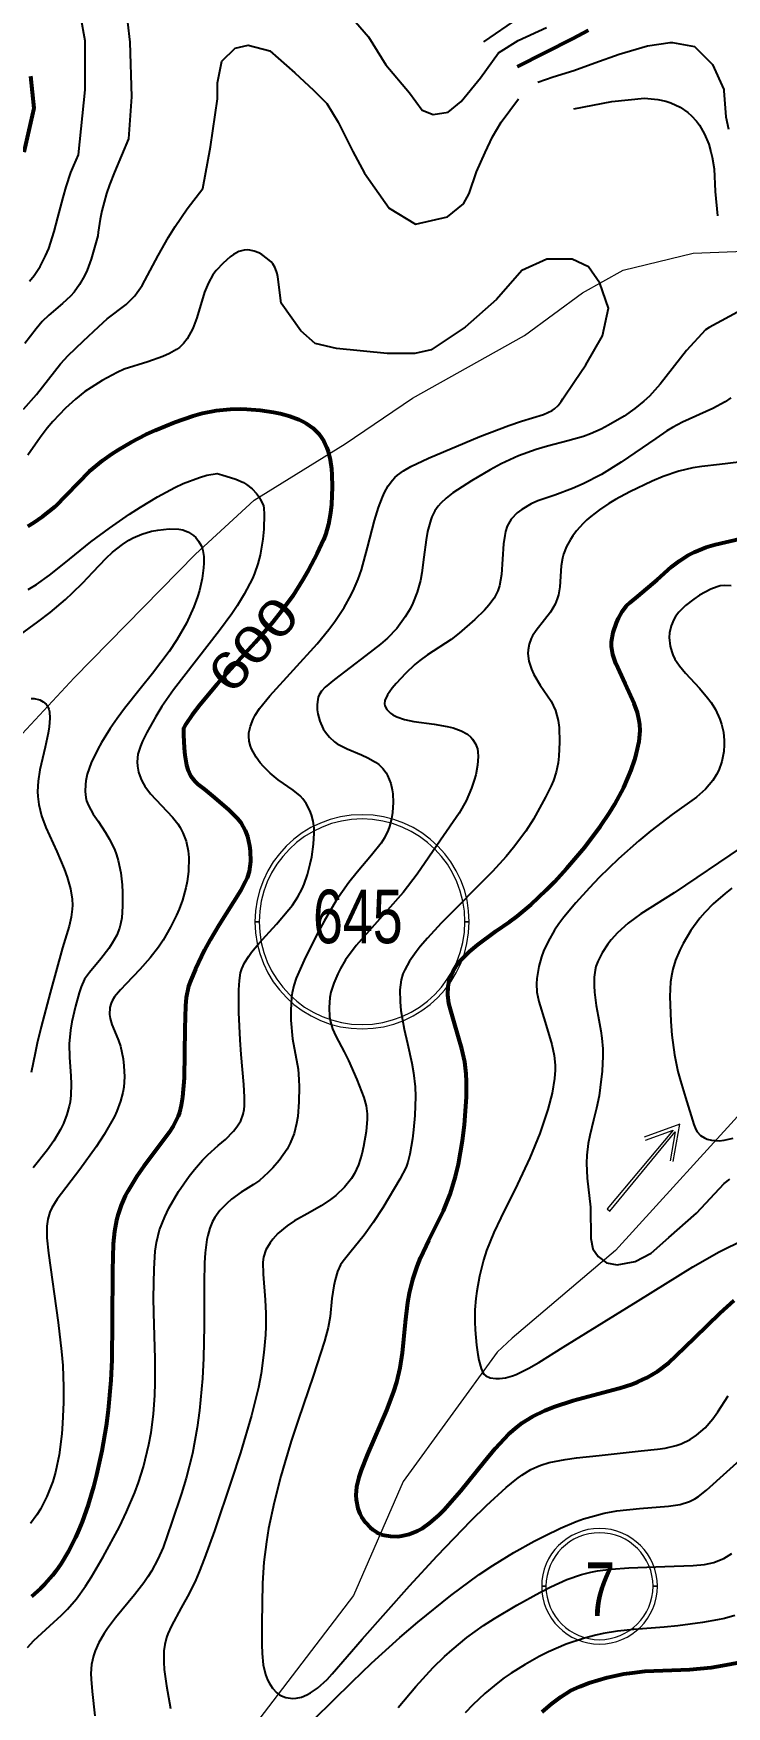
# Model space of a CAD drawing. Header units: metres. Extents: x 545098 to 555652, y 1854398 to 1862642.
# Drawn here: x 549047 to 549370, y 1858705 to 1859486 of the extents above; entities that cross this region are included whole.
import ezdxf
from ezdxf.enums import TextEntityAlignment as Align

# ---------------------------------------------------------------- set-up
doc = ezdxf.new("R2010")
doc.units = ezdxf.units.M
doc.header["$LTSCALE"] = 6.8
for name, color, linetype, lineweight in [('1', 7, 'Continuous', 25), ('2', 7, 'Continuous', 53), ('34', 7, 'Continuous', 13), ('35', 7, 'Continuous', 13), ('52', 7, 'Continuous', 13), ('53', 7, 'Continuous', 13)]:
    doc.layers.add(name, color=color, linetype=linetype, lineweight=lineweight)
doc.layers.add('4', color=7, linetype='Continuous')

msp = doc.modelspace()

# ---------------------------------------------------------------- linework, layer by layer
at = {"layer": '1'}
for points in [[(549070.7, 1859482.21), (549068.74, 1859493.34), (549067.43, 1859505.13), (549060.89, 1859521.5), (549055, 1859537.87), (549051.73, 1859551.62), (549049.77, 1859564.06), (549050.42, 1859577.15), (549050.42, 1859588.28), (549053.04, 1859619.71)], [(549088.37, 1859509.71), (549091.64, 1859481.55), (549092.29, 1859456.02), (549090.99, 1859436.38), (549084.48, 1859420.87), (549082.03, 1859414.98), (549080.64, 1859410.91), (549078.47, 1859402.74), (549077.71, 1859398.85), (549076.8, 1859392.8), (549076.61, 1859391.13), (549073.55, 1859380.25), (549071.68, 1859375.16), (549070.48, 1859372.5), (549068.17, 1859368.39), (549065.62, 1859364.89), (549063.89, 1859362.96), (549060.16, 1859359.54), (549053.8, 1859354.16), (549050.67, 1859351.12), (549047.83, 1859347.78), (549042.58, 1859340.83)], [(549190.92, 1859498.1), (549202.98, 1859484.02), (549211.02, 1859470.94), (549222.08, 1859457.86), (549228.11, 1859449.81), (549233.14, 1859447.8), (549240.18, 1859448.8), (549246.21, 1859453.83), (549255.26, 1859464.9), (549263.66, 1859476.51), (549272.8, 1859482.38), (549286.01, 1859488.43)], [(549278.43, 1859496.62), (549256.7, 1859481.69)], [(549041.99, 1859310.22), (549047.99, 1859317.12), (549059.25, 1859331.45), (549062.77, 1859335.21), (549069.8, 1859341.9), (549077.05, 1859348.88), (549081.05, 1859352.34), (549089.85, 1859359.11), (549092.6, 1859361.69), (549093.88, 1859363.1), (549095.07, 1859364.62), (549097.29, 1859368), (549104.74, 1859381.93), (549109.6, 1859390.49), (549112.7, 1859395.43), (549118.42, 1859403.74), (549125.71, 1859413.24), (549129.17, 1859432.6), (549132.56, 1859455.02), (549132.56, 1859462.49), (549134.6, 1859472.68), (549140.71, 1859478.79), (549146.82, 1859480.15), (549157, 1859477.43), (549168.53, 1859467.24), (549177.36, 1859459.09), (549183.47, 1859452.98), (549188.9, 1859444.15), (549195.68, 1859430.57), (549201.11, 1859420.38), (549212.65, 1859404.07), (549224.87, 1859396.6), (549239.8, 1859400), (549247.26, 1859406.11), (549249.98, 1859410.87), (549253.37, 1859421.06), (549257.37, 1859430.02), (549260.84, 1859437.36), (549264.91, 1859444.15), (549273.05, 1859455.02)], [(549044.83, 1859370.02), (549046.92, 1859372.6), (549049.75, 1859376.89), (549052.23, 1859381.73), (549053.72, 1859385.28), (549056.32, 1859393.12), (549058.03, 1859399.64), (549060.42, 1859409.03), (549061.82, 1859413.94), (549064.08, 1859420.62), (549065.41, 1859423.96), (549067.66, 1859428.91), (549070.7, 1859459.29), (549070.7, 1859469.11), (549070.7, 1859482.21)], [(549282.01, 1859462.86), (549289.14, 1859465.35), (549298.77, 1859468.26), (549308.64, 1859471.84), (549320.03, 1859475.93), (549333.2, 1859479.75), (549343.78, 1859481.35), (549344.86, 1859481.33), (549355.15, 1859479.45), (549363.57, 1859471.03), (549368.79, 1859459.51), (549368.84, 1859458.8), (549369.73, 1859446.63), (549371.01, 1859440.91)], [(549298.82, 1859450.35), (549316.63, 1859453.87), (549331.88, 1859455.37), (549338.02, 1859454.82), (549341.77, 1859453.99), (549344.11, 1859453.24), (549348.41, 1859451.25), (549352.09, 1859448.72), (549353.76, 1859447.22), (549356.04, 1859444.71), (549357.41, 1859442.84), (549359.82, 1859438.65), (549361.76, 1859433.86), (549362.8, 1859430.34), (549363.38, 1859427.84), (549364.26, 1859422.48), (549364.86, 1859411.76), (549365.91, 1859400.42)], [(549158.32, 1859378.01), (549157.55, 1859378.95), (549155.91, 1859380.45), (549153.26, 1859382.36), (549151.85, 1859383.15), (549149.64, 1859384.05), (549147.59, 1859384.48), (549146.53, 1859384.54), (549144.92, 1859384.43), (549142.48, 1859383.76), (549140.03, 1859382.44), (549138.39, 1859381.26), (549135.11, 1859378.38), (549131.87, 1859374.95), (549130.34, 1859372.91), (549128.24, 1859369.27), (549126.46, 1859364.87), (549122.81, 1859352.84), (549120.94, 1859347.95), (549118.35, 1859343.07), (549116.7, 1859340.86), (549114.81, 1859339.04), (549113.39, 1859338), (549110.03, 1859336.15), (549107.01, 1859334.82), (549100.05, 1859332.32), (549089.02, 1859328.83), (549085.61, 1859327.38), (549078.68, 1859323.64), (549073.48, 1859320.38), (549070.66, 1859318.41), (549066.22, 1859314.91), (549061.6, 1859310.7), (549055.67, 1859304.52), (549053.04, 1859301.43), (549049.69, 1859297.02), (549044.05, 1859288.77)], [(549144.5, 1858981.09), (549144.92, 1858983.35), (549145.07, 1858985.05), (549145.09, 1858989.14), (549144.74, 1858995.02), (549143.55, 1859008.97), (549143.03, 1859015.91), (549142.41, 1859028.59), (549142.41, 1859039.15), (549142.72, 1859043.6), (549143.3, 1859047.17), (549143.83, 1859048.94), (549145.09, 1859051.75), (549147.09, 1859054.92), (549148.43, 1859056.71), (549151.83, 1859060.74), (549160.08, 1859069.85), (549165.86, 1859076.63), (549167.44, 1859078.72), (549170.02, 1859082.64), (549171.95, 1859086.27), (549172.96, 1859088.58), (549174.52, 1859093.06), (549175.81, 1859098.02), (549176.46, 1859101.25), (549177.32, 1859107.23), (549177.64, 1859112.35), (549177.58, 1859114.64), (549177.17, 1859117.87), (549176.37, 1859120.92), (549175.65, 1859122.83), (549173.89, 1859126.23), (549172.33, 1859128.37), (549171.11, 1859129.67), (549167.88, 1859132.32), (549160.9, 1859137.21), (549157.09, 1859140.31), (549153.92, 1859143.49), (549152.48, 1859145.18), (549150.56, 1859147.77), (549148.41, 1859151.63), (549147.92, 1859152.87), (549147.29, 1859155.28), (549147.1, 1859157.62), (549147.19, 1859159.17), (549147.85, 1859162.28), (549149.14, 1859165.55), (549150.12, 1859167.37), (549152.18, 1859170.49), (549156.9, 1859176.41), (549178.95, 1859200.68), (549184.5, 1859207.4), (549187.32, 1859211.18), (549191.56, 1859217.71), (549194.86, 1859223.61), (549196.26, 1859226.48), (549198.1, 1859230.8), (549199.69, 1859235.28), (549202.58, 1859245.59), (549205.85, 1859258.18), (549207.7, 1859264.33), (549209.49, 1859269.18), (549210.48, 1859271.38), (549212.16, 1859274.38), (549214.16, 1859277.04), (549215.29, 1859278.26), (549216.54, 1859279.4), (549219.37, 1859281.5), (549222.69, 1859283.45), (549231, 1859287.39), (549254.98, 1859297.39), (549268.52, 1859302.6), (549274.37, 1859304.56), (549284.73, 1859307.77), (549288.71, 1859309.6), (549289.79, 1859310.33), (549291.58, 1859311.94), (549292.93, 1859313.73), (549293.63, 1859314.98), (549299.21, 1859323.21), (549304.5, 1859330.85), (549312.14, 1859344.38), (549315.08, 1859357.32), (549310.96, 1859369.09), (549305.67, 1859376.73), (549298.03, 1859380.26), (549286.28, 1859380.26), (549274.52, 1859374.97), (549262.77, 1859361.44), (549248.07, 1859348.5), (549232.2, 1859337.91), (549224.56, 1859336.15), (549211.63, 1859336.15), (549188.12, 1859338.5), (549178.13, 1859340.85), (549171.45, 1859346.81), (549162.26, 1859359.68), (549160.69, 1859371.97), (549160.29, 1859373.59), (549159.37, 1859376.15), (549158.32, 1859378.01)], [(549380.97, 1859358.57), (549361.96, 1859348.38), (549360.25, 1859347.2), (549351.42, 1859337.56), (549339.1, 1859321.94), (549334.07, 1859316.3), (549331.52, 1859313.9), (549327.26, 1859310.47), (549322.25, 1859307.01), (549315.02, 1859302.7), (549311.51, 1859300.88), (549306.62, 1859298.7), (549303.36, 1859297.52), (549295.95, 1859295.39), (549286.47, 1859292.97), (549281.17, 1859291.44), (549272.96, 1859288.51), (549264.9, 1859284.72), (549259.84, 1859281.95), (549251.1, 1859276.72), (549242.3, 1859271.1), (549239.16, 1859268.68), (549236.68, 1859266.32), (549235.53, 1859264.99), (549233.97, 1859262.72), (549232.61, 1859260.03), (549232.01, 1859258.51), (549230.56, 1859253.19), (549229.84, 1859249.25), (549228.77, 1859241.21), (549227.87, 1859233.79), (549227.23, 1859230.22), (549225.75, 1859224.75), (549223.68, 1859219.63), (549222.39, 1859217.05), (549220.16, 1859213.24), (549216.26, 1859207.91), (549211.81, 1859203.29), (549208.6, 1859200.52), (549201.8, 1859195.27), (549187.13, 1859184.1), (549182.69, 1859180.39), (549181.12, 1859178.66), (549179.98, 1859176.81), (549179.57, 1859175.81), (549179.27, 1859174.73), (549178.98, 1859172.38), (549179.08, 1859169.84), (549179.35, 1859168.09), (549180.33, 1859164.53), (549181.9, 1859161.08), (549182.92, 1859159.43), (549184.78, 1859157.1), (549187.08, 1859155), (549188.4, 1859154.05), (549193, 1859151.6), (549199.66, 1859148.86), (549202.75, 1859147.49), (549206.25, 1859145.49), (549207.74, 1859144.38), (549209.65, 1859142.54), (549211.21, 1859140.45), (549211.87, 1859139.3), (549213.38, 1859135.44), (549214.02, 1859132.59), (549214.3, 1859130.62), (549214.5, 1859126.56), (549214.2, 1859122.01), (549213.71, 1859119.06), (549212.74, 1859115.36), (549212.12, 1859113.64), (549210.38, 1859110.07), (549208.82, 1859107.67), (549204.33, 1859102.01), (549197.71, 1859094.14), (549193.88, 1859089.28), (549187.94, 1859080.83), (549182.24, 1859071.21), (549178.75, 1859064.66), (549172.96, 1859052.97), (549169.22, 1859044.7), (549168.06, 1859041.26), (549167.28, 1859037.78), (549167.02, 1859035.91), (549166.68, 1859029.53), (549166.77, 1859024.96), (549167.52, 1859016.29), (549170.14, 1859002.09), (549170.54, 1858997.26), (549170.62, 1858993.84), (549170.46, 1858986.86), (549169.94, 1858980.05), (549169.45, 1858976.78), (549168.28, 1858972.06), (549166.47, 1858967.62), (549164.95, 1858964.82), (549161.32, 1858959.59), (549158.28, 1858956.02), (549156.18, 1858953.86), (549152.09, 1858950.26)], [(549372.15, 1859315.45), (549369.46, 1859313.64), (549363.72, 1859310.48), (549349.6, 1859304.1), (549344.82, 1859301.64), (549342.24, 1859300.04), (549337.09, 1859296.56), (549320.86, 1859285.44), (549311.69, 1859279.8), (549303.2, 1859275.4), (549298.15, 1859273.17), (549289.88, 1859270.06), (549282.02, 1859267.39), (549278.91, 1859266.05), (549274.49, 1859263.44), (549272.36, 1859261.77), (549269.63, 1859258.88), (549268.91, 1859257.82), (549267.77, 1859255.55), (549266.95, 1859253.07), (549266.55, 1859251.29), (549266.01, 1859247.43), (549265.09, 1859233.04), (549264.18, 1859227.73), (549263.41, 1859225.37), (549261.69, 1859222.01), (549259.2, 1859218.69), (549257.2, 1859216.47), (549252.66, 1859212.05), (549245.32, 1859205.6), (549241.55, 1859202.73), (549230.46, 1859195.5), (549226.96, 1859192.88), (549224.68, 1859190.98), (549220.19, 1859186.8), (549215.86, 1859182.24), (549213.97, 1859179.98), (549211.78, 1859176.84), (549210.65, 1859174.18), (549210.49, 1859172.65), (549210.63, 1859171.71), (549211.53, 1859169.96), (549213.19, 1859168.35), (549214.29, 1859167.6), (549216.25, 1859166.58), (549219.84, 1859165.32), (549224.1, 1859164.43), (549233.59, 1859163.14), (549239.76, 1859162.11), (549242.58, 1859161.43), (549246.28, 1859160.14), (549249.21, 1859158.46), (549250.74, 1859157.14), (549251.59, 1859156.17), (549252.92, 1859154.05), (549253.79, 1859151.67), (549254.05, 1859150.35), (549254.21, 1859148.11), (549253.9, 1859144.03), (549253.03, 1859139.57), (549252.38, 1859137.11), (549251.13, 1859133.26), (549248.58, 1859127.37), (549245.23, 1859121.62), (549236.58, 1859109.1), (549225.75, 1859093.25), (549219.12, 1859084.59), (549197.28, 1859059.9), (549192.31, 1859053.11), (549189.9, 1859049.09), (549188.63, 1859046.64), (549186.75, 1859042.23), (549185.44, 1859038.02), (549184.94, 1859035.54), (549184.59, 1859030.98), (549184.84, 1859026.53), (549185.23, 1859024.3), (549186.19, 1859020.96), (549187.67, 1859017.59), (549191.55, 1859010.28), (549193.6, 1859006.13), (549197.51, 1858997.31), (549200.75, 1858988.87), (549201.82, 1858984.97), (549202.36, 1858981.28), (549202.43, 1858978.78), (549201.95, 1858973.08), (549200.72, 1858966.1), (549199.86, 1858962.48), (549198.3, 1858957.46), (549196.46, 1858953.38), (549195.06, 1858951.09), (549191.77, 1858947.07), (549187.69, 1858943.2), (549185.24, 1858941.27)], [(549375.77, 1859285.48), (549366.78, 1859284.37), (549358.51, 1859283.48), (549354.4, 1859282.83), (549347.85, 1859281.26), (549340.52, 1859278.74), (549335.35, 1859276.61), (549324.93, 1859271.66), (549318.33, 1859268.08), (549315.21, 1859266.21), (549310.8, 1859263.29), (549306.77, 1859260.2), (549304.92, 1859258.58), (549303.18, 1859256.91), (549300.07, 1859253.44), (549298.29, 1859251.05), (549297.24, 1859249.43), (549295.46, 1859246.18), (549294.01, 1859242.51), (549293.52, 1859240.69), (549292.9, 1859237.12), (549292.25, 1859227.29), (549291.62, 1859223.51), (549291.12, 1859221.75), (549290.12, 1859219.21), (549287.99, 1859215.54), (549285.14, 1859211.89), (549281.17, 1859206.96), (549279.54, 1859204.42), (549278.9, 1859203.14), (549277.97, 1859200.52), (549277.49, 1859197.89), (549277.42, 1859196.13), (549277.8, 1859192.66), (549279, 1859188.85), (549280.17, 1859186.37), (549283.17, 1859181.46), (549288.2, 1859173.87), (549290.21, 1859169.64), (549291.46, 1859164.93), (549291.93, 1859161.6), (549292.2, 1859154.8), (549291.89, 1859148.2), (549291.52, 1859145.1), (549290.65, 1859140.79), (549289.37, 1859136.94), (549288.28, 1859134.44), (549285.55, 1859129.05), (549279.99, 1859118.88), (549276.45, 1859113.26), (549270.74, 1859105.56), (549267.23, 1859101.41), (549260.85, 1859094.48), (549236.83, 1859070.26), (549230.48, 1859063.37), (549227.09, 1859059.35), (549225.17, 1859056.91), (549222.07, 1859052.49), (549219.87, 1859048.55), (549219.07, 1859046.66), (549218.21, 1859043.8), (549217.6, 1859039.11), (549217.69, 1859033.61), (549218.09, 1859029.54), (549219.57, 1859020.82), (549221.14, 1859014.06), (549223.24, 1859004.99), (549224.05, 1859000.49), (549224.73, 1858993.83), (549224.86, 1858989.43), (549224.55, 1858980.58), (549223.97, 1858973.91), (549223.47, 1858969.69), (549222.35, 1858962.53), (549221.41, 1858958.67), (549220.55, 1858956.37), (549217.67, 1858950.77), (549209.74, 1858937.5), (549205.19, 1858930.55), (549200.98, 1858924.72), (549194.21, 1858916.4), (549191.13, 1858912.58), (549189.95, 1858910.77), (549188.51, 1858907.71), (549187.37, 1858903.86), (549186.76, 1858900.99), (549185.92, 1858895.13), (549185.09, 1858886.64), (549184.16, 1858881.54), (549182.47, 1858875.2), (549177.11, 1858858.84), (549170.24, 1858838.75), (549166.87, 1858828.44), (549163.87, 1858818.55)], [(549044.14, 1859226.01), (549048.05, 1859228.37), (549054.17, 1859232.68), (549060.98, 1859238.24), (549073.41, 1859248.29), (549082.08, 1859254.71), (549091.47, 1859261.19), (549096.6, 1859264.5), (549104.56, 1859269.3), (549112.59, 1859273.6), (549116.52, 1859275.46), (549124.04, 1859278.4), (549127.54, 1859279.39), (549132.38, 1859280.16), (549134.46, 1859279.65), (549141.08, 1859277.53), (549144.58, 1859275.93), (549146.12, 1859275), (549148.69, 1859273), (549150.65, 1859270.91), (549151.66, 1859269.55), (549153.09, 1859267.14), (549153.93, 1859265.11), (549154.18, 1859263.94), (549154.27, 1859261.2), (549154.08, 1859254.23), (549153.68, 1859249.51), (549152.49, 1859242.13), (549151.39, 1859238), (549149.83, 1859233.56), (549148.85, 1859231.24), (549144.98, 1859223.8), (549141.67, 1859218.47), (549139.17, 1859214.76), (549133.49, 1859206.92), (549112, 1859179.25), (549106.56, 1859171.39), (549103.68, 1859166.81), (549099.47, 1859159.33), (549097.43, 1859155.2), (549096.5, 1859152.98), (549095.39, 1859149.19), (549095.01, 1859145.54), (549095.11, 1859143.66), (549095.69, 1859140.71), (549096.69, 1859137.9)], [(549038.23, 1859203.3), (549048.62, 1859210.88), (549054.37, 1859215.39), (549061.49, 1859221.41), (549064.83, 1859224.45), (549069.65, 1859229.19), (549074.34, 1859234.17), (549080.49, 1859240.63), (549083.53, 1859243.51), (549088.09, 1859247.1), (549091.13, 1859249.04), (549093.16, 1859250.14), (549097.2, 1859251.89), (549101.72, 1859253.24), (549104.64, 1859253.82), (549109.97, 1859254.36), (549114.4, 1859254.21), (549116.34, 1859253.83), (549119.04, 1859252.78), (549121.29, 1859251.28), (549122.32, 1859250.33), (549123.71, 1859248.63), (549124.84, 1859246.6), (549125.28, 1859245.45), (549125.63, 1859244.22), (549126.08, 1859241.49), (549126.17, 1859238.41), (549126.05, 1859236.17), (549125.37, 1859231.21), (549124.1, 1859225.65), (549123.22, 1859222.66)], [(549372.19, 1859227.79), (549369.02, 1859227.95), (549367.07, 1859227.69), (549365.75, 1859227.33), (549362.84, 1859226.18), (549357.54, 1859223.35), (549354.76, 1859221.57), (549350.91, 1859218.62), (549347.87, 1859215.52), (549346.32, 1859213.4), (549345.48, 1859211.97), (549344.25, 1859209.09), (549343.51, 1859205.86), (549343.37, 1859203.72), (549343.77, 1859199.55), (549344.49, 1859196.88), (549345.01, 1859195.55), (549346.01, 1859193.53), (549348.1, 1859190.38), (549350.94, 1859187), (549357.45, 1859179.97), (549361.24, 1859175.44), (549362.85, 1859173.24), (549364.92, 1859169.97), (549367.04, 1859165.56), (549367.81, 1859163.22), (549368.63, 1859159.39), (549368.98, 1859155.59), (549369, 1859153.58), (549368.8, 1859150.49), (549367.91, 1859145.79), (549366.44, 1859141.71), (549365.46, 1859139.73), (549363.67, 1859136.86), (549360.3, 1859132.84), (549356.07, 1859129.13), (549344.74, 1859120.96), (549334.78, 1859113.45), (549329.09, 1859108.78), (549319.7, 1859100.4), (549310.68, 1859091.56), (549306.18, 1859086.87), (549299.8, 1859079.8), (549294.23, 1859073.05), (549291.88, 1859069.92), (549289.87, 1859066.99), (549286.79, 1859061.76), (549284.73, 1859057.27), (549283.78, 1859054.63), (549282.55, 1859050.07), (549281.52, 1859044.49), (549281.36, 1859041.97), (549281.63, 1859038.09), (549282.54, 1859033.78), (549285.52, 1859024.06), (549288.55, 1859013.73), (549289.6, 1859008.6), (549290.08, 1859004.06), (549290.11, 1859001.68), (549289.85, 1858997.81), (549288.66, 1858990.94), (549286.68, 1858983.38), (549285.34, 1858979.11), (549282.9, 1858972.17), (549278.22, 1858960.75), (549272.46, 1858948.53), (549264.68, 1858932.78), (549261.46, 1858925.93), (549258.1, 1858917.56), (549256.65, 1858913.03), (549254.84, 1858905.46), (549253.57, 1858898.58), (549253.09, 1858895.15), (549252.65, 1858889.84), (549252.6, 1858884.22), (549252.76, 1858880.44), (549253.39, 1858873.38), (549254.05, 1858868.91), (549254.55, 1858866.38), (549255.62, 1858862.4), (549256.39, 1858860.53)], [(549123.22, 1859222.66), (549121.53, 1859217.94), (549118.07, 1859210.41), (549113.45, 1859202.49), (549109.88, 1859197.14), (549102.21, 1859186.8), (549096.47, 1859179.65), (549089.14, 1859170.53), (549085.66, 1859165.89), (549082.35, 1859161.09), (549078.35, 1859154.67), (549076.6, 1859151.56), (549073.48, 1859145.12), (549071.64, 1859139.78), (549071.02, 1859136.78), (549070.82, 1859134.98), (549070.77, 1859131.77), (549071.09, 1859128.89), (549071.43, 1859127.46), (549072.28, 1859125.18), (549074.52, 1859121.15), (549076.75, 1859117.84), (549080.24, 1859112.59), (549081.99, 1859109.63), (549084.37, 1859104.78), (549085.37, 1859102.18), (549086.2, 1859099.48), (549087.37, 1859093.87), (549088, 1859088.27), (549088.19, 1859084.69), (549088.18, 1859078.28), (549087.78, 1859072.73), (549087.27, 1859069.79), (549086.79, 1859068.04), (549085.48, 1859064.74), (549083.4, 1859060.95), (549081.73, 1859058.41), (549078.07, 1859053.6), (549072.7, 1859047.35), (549070.5, 1859044.15), (549068.8, 1859040.53), (549067.88, 1859037.83), (549066.22, 1859031.63), (549064.57, 1859024.32), (549063.89, 1859020.32), (549063.32, 1859014.02), (549063.43, 1859007.52), (549064.05, 1858999.09), (549064.24, 1858995.2), (549064.1, 1858989.97), (549063.7, 1858986.81), (549063.31, 1858984.81), (549062.23, 1858980.97), (549060.58, 1858976.79), (549059.25, 1858974.05), (549056.05, 1858968.64), (549053.22, 1858964.57), (549046.53, 1858956.15)], [(549045.47, 1859175.24), (549046.93, 1859175.13), (549049.56, 1859174.49), (549051.19, 1859173.65), (549052.47, 1859172.52), (549052.98, 1859171.84), (549053.75, 1859170.24), (549054.08, 1859169), (549054.32, 1859166.06), (549054, 1859162.02), (549053.5, 1859158.99), (549052.04, 1859152.39), (549049.56, 1859141.88), (549048.76, 1859136.51), (549048.56, 1859131.74), (549048.66, 1859129.35), (549049.09, 1859125.76), (549050.37, 1859120.37), (549052.4, 1859114.97), (549057.59, 1859103.71), (549060.9, 1859095.73), (549062.28, 1859091.81), (549063.83, 1859086.32), (549064.64, 1859081.54), (549064.77, 1859078.64), (549064.71, 1859076.78), (549064.24, 1859073.12), (549063.25, 1859068.84), (549060.24, 1859058.73), (549054.36, 1859037.74), (549050.17, 1859021.91), (549048.36, 1859014.31), (549047.34, 1859009.56), (549045.51, 1859000.61)], [(549096.69, 1859137.9), (549097.37, 1859136.44), (549098.66, 1859134.18), (549101.21, 1859130.67), (549111.45, 1859119.76), (549113.96, 1859116.59), (549115.01, 1859115), (549116.35, 1859112.53), (549117.85, 1859108.53), (549118.76, 1859104.05), (549119.06, 1859100.88), (549118.98, 1859094.45), (549118.38, 1859089.82), (549117.76, 1859086.84), (549116.1, 1859081.08), (549114.55, 1859076.89), (549113.37, 1859074.11), (549110.61, 1859068.4), (549107.14, 1859062.33), (549105, 1859059.12), (549101.08, 1859054.05), (549096.31, 1859048.75), (549089.85, 1859042.06), (549087.19, 1859039.23), (549084.42, 1859035.88), (549083.3, 1859034.1), (549082.8, 1859033.02), (549082.25, 1859030.95), (549082.17, 1859027.6), (549082.44, 1859025.8), (549083.24, 1859022.97), (549084.46, 1859020), (549086.33, 1859015.52), (549087.2, 1859012.95), (549088.47, 1859006.99), (549088.84, 1859003.69), (549089.03, 1858998.53), (549088.75, 1858993.76), (549088.35, 1858991.23), (549087.3, 1858987.15), (549085.55, 1858982.59), (549084.37, 1858980.09), (549079.61, 1858971.73), (549075.83, 1858965.91), (549068.31, 1858955.27), (549057.74, 1858941.43), (549055.19, 1858937.35), (549054.28, 1858935.34), (549053.32, 1858932.14), (549052.87, 1858928.85), (549052.8, 1858926.89), (549052.9, 1858923.35), (549053.57, 1858916.2), (549058.08, 1858883.97), (549059.75, 1858870.37), (549060.3, 1858863.86), (549060.69, 1858853.78), (549060.63, 1858846.57), (549060.17, 1858836.75), (549059.78, 1858831.96), (549058.56, 1858822.09), (549056.91, 1858814.1), (549055.63, 1858809.73), (549052.85, 1858802.63), (549049.91, 1858796.8), (549048.24, 1858794.12), (549045.26, 1858790.14)], [(549376.96, 1859105.57), (549345.64, 1859084.45), (549330.13, 1859074.65), (549324.2, 1859070.37), (549319.17, 1859065.73), (549316.32, 1859062.53), (549314.67, 1859060.43), (549311.98, 1859056.44), (549309.96, 1859052.46), (549309.12, 1859050.01), (549308.75, 1859048.4), (549308.34, 1859045.09), (549308.31, 1859041.03), (549308.5, 1859038.13), (549309.31, 1859031.88), (549310.21, 1859026.89), (549311.45, 1859020.04), (549311.93, 1859016.63), (549312.33, 1859011.59), (549312.38, 1859008.21), (549312.05, 1859001.19), (549311.19, 1858993.62), (549310.58, 1858989.73), (549309.42, 1858983.95), (549308.04, 1858978.39), (549306.25, 1858971.16), (549305.56, 1858967.53), (549304.95, 1858962.01), (549304.8, 1858958.35), (549305.03, 1858951.29), (549306.62, 1858937.67), (549306.74, 1858923.16), (549307.72, 1858918.23), (549310.19, 1858914.77), (549314.13, 1858911.81), (549319.06, 1858910.83), (549327.44, 1858912.31), (549334.84, 1858916.25), (549343.22, 1858923.65), (549356.04, 1858935), (549369.06, 1858948.85), (549371.65, 1858950.8)], [(549372.59, 1859086.58), (549369.5, 1859084.22), (549363.82, 1859079.25), (549360.02, 1859075.34), (549357.69, 1859072.64), (549353.49, 1859066.93), (549349.82, 1859060.81), (549348.25, 1859057.67), (549346.28, 1859052.97), (549344.99, 1859048.79), (549344.5, 1859046.57), (549343.99, 1859042.89), (549343.67, 1859036.13), (549344.07, 1859024.41), (549344.6, 1859018.04), (549345.79, 1859008.9), (549347.38, 1859001.12), (549348.56, 1858996.65), (549350.9, 1858988.97), (549354.79, 1858976.36), (549355.78, 1858974), (549356.43, 1858972.87), (549357.9, 1858971.26), (549359.83, 1858970.03), (549361.02, 1858969.54), (549363.12, 1858968.99), (549366.67, 1858968.76), (549368.93, 1858968.99), (549373.17, 1858969.95)], [(549043.8, 1858732.14), (549046.85, 1858735.47), (549054.29, 1858742.3), (549059.71, 1858747.25), (549062.48, 1858750.05), (549066.67, 1858754.95), (549070.87, 1858760.84), (549073.65, 1858765.2), (549079.1, 1858774.47), (549086.71, 1858788.55), (549090.07, 1858795.47), (549093.95, 1858804.6), (549095.64, 1858809.24), (549097.92, 1858816.5), (549100.48, 1858826.95), (549101.51, 1858832.48), (549102.66, 1858841.08), (549103.3, 1858849.92), (549103.48, 1858855.78), (549103.45, 1858866.95), (549102.75, 1858888.44), (549102.66, 1858895.36), (549102.88, 1858908.88), (549103.45, 1858917.21), (549104.03, 1858921.23), (549105.5, 1858927.23), (549107.85, 1858933.3), (549109.83, 1858937.33), (549114.37, 1858945.11), (549119.24, 1858952.19), (549121.74, 1858955.37), (549125.51, 1858959.65), (549128.02, 1858962.13), (549132.87, 1858966.45), (549136.2, 1858969.38), (549139.99, 1858973.25), (549141.54, 1858975.19), (549143.35, 1858978.1), (549144.5, 1858981.09)], [(549152.09, 1858950.26), (549149.26, 1858948.26), (549145.52, 1858945.96), (549143.51, 1858944.68), (549139.08, 1858941.45), (549136.82, 1858939.5), (549133.66, 1858936.19), (549131.27, 1858932.86), (549130.24, 1858931.02), (549128.94, 1858927.98), (549127.92, 1858924.55), (549127.52, 1858922.67), (549126.75, 1858916.36), (549126.5, 1858911.78), (549126.35, 1858902.44), (549126.23, 1858882.41), (549125.95, 1858867.19), (549125.45, 1858857.8), (549124.09, 1858842.9), (549123.03, 1858834.87), (549120.85, 1858822.78), (549117.93, 1858811.27), (549115.72, 1858804.03), (549111.26, 1858790.71), (549107.08, 1858778.92), (549104.68, 1858773.37), (549101.77, 1858767.88), (549100.05, 1858765.12), (549098.13, 1858762.34), (549093.84, 1858756.76), (549084.93, 1858745.97), (549081.14, 1858741.05), (549079.57, 1858738.75), (549077.12, 1858734.51), (549075.42, 1858730.7), (549074.65, 1858728.38), (549073.73, 1858724.2), (549073.4, 1858720.07), (549073.47, 1858717.43), (549074.07, 1858711.68), (549075.28, 1858700.37)], [(549185.24, 1858941.27), (549180.88, 1858938.38), (549175.69, 1858935.47), (549168.37, 1858931.35), (549164.97, 1858929.09), (549160.65, 1858925.41), (549158.33, 1858922.86), (549157.04, 1858921.16), (549155.1, 1858917.89), (549153.92, 1858914.46), (549153.62, 1858912.1), (549153.78, 1858906.42), (549154.79, 1858894.49), (549155.13, 1858888.06), (549155.1, 1858882.01), (549154.9, 1858878.08), (549154.18, 1858869.91), (549152.88, 1858860.07), (549151.61, 1858853.56), (549148.36, 1858840.53), (549143.17, 1858823.08), (549139.09, 1858810.28), (549131.13, 1858786.61), (549126.5, 1858773.83), (549123.95, 1858767.45), (549122.38, 1858763.84), (549119.27, 1858757.48), (549115.58, 1858750.73), (549111.05, 1858742.34), (549109.35, 1858738.56), (549108.72, 1858736.8), (549107.86, 1858733.54), (549107.44, 1858730.58), (549107.39, 1858725.42), (549107.66, 1858722), (549108.78, 1858714.36), (549110.63, 1858703.68)], [(549256.39, 1858860.53), (549256.87, 1858859.81), (549257.77, 1858858.96), (549259.78, 1858858.11), (549262.44, 1858857.75), (549264.08, 1858857.77), (549266.91, 1858858.14), (549270.15, 1858859), (549271.92, 1858859.66), (549277.86, 1858862.58), (549282.48, 1858865.28), (549293.77, 1858872.31), (549328.86, 1858894.03), (549354.4, 1858909.93), (549366.68, 1858916.94), (549378.31, 1858922.71)], [(549163.87, 1858818.55), (549162.08, 1858812.2), (549158.95, 1858799.86), (549156.37, 1858787.72), (549155.33, 1858781.57), (549154.17, 1858772.06), (549153.52, 1858762.16), (549153.15, 1858743.44), (549153.16, 1858733.57), (549153.31, 1858729.47), (549153.87, 1858724.14), (549154.93, 1858719.67), (549155.88, 1858717.13), (549156.6, 1858715.65), (549158.19, 1858713.15), (549160.13, 1858711.08), (549161.5, 1858710.09), (549162.45, 1858709.58), (549164.44, 1858708.85), (549167.61, 1858708.39), (549169.26, 1858708.47), (549171.77, 1858709), (549174.28, 1858710.05), (549175.93, 1858710.98), (549179.12, 1858713.22), (549183.66, 1858717.3), (549186.07, 1858719.88), (549199.98, 1858736.04), (549222.15, 1858761.05), (549234.97, 1858775.01), (549250.91, 1858791.55), (549258, 1858798.5), (549267.19, 1858806.89), (549272.25, 1858811), (549274.53, 1858812.65), (549278.8, 1858815.27), (549281.57, 1858816.6), (549283.44, 1858817.34), (549287.36, 1858818.54), (549294.79, 1858820.02), (549300.09, 1858820.74), (549310.61, 1858821.85), (549330.3, 1858823.96), (549337.87, 1858824.73), (549341.47, 1858825.26), (549346.64, 1858826.49), (549348.85, 1858827.28), (549353.07, 1858829.32), (549356.04, 1858831.25), (549360.09, 1858834.74), (549363.67, 1858838.93), (549365.96, 1858842.14), (549370.86, 1858849.7)], [(549177.61, 1858698.82), (549195.35, 1858716.18), (549204.34, 1858724.82), (549217.55, 1858736.81), (549225.99, 1858744.04), (549241.44, 1858756.5), (549254.69, 1858766.3), (549260.97, 1858770.53), (549270.76, 1858776.55), (549280.27, 1858781.85), (549285.21, 1858784.39), (549292.65, 1858787.92), (549299.9, 1858790.94), (549303.38, 1858792.2), (549306.72, 1858793.26), (549313.03, 1858794.87), (549318.87, 1858795.93), (549329.47, 1858797.04), (549343.07, 1858798.17), (549348.46, 1858799.01), (549352.77, 1858800.29), (549355.34, 1858801.57), (549357.05, 1858802.67), (549360.8, 1858805.6), (549379.67, 1858822.8)], [(549354.54, 1858770.44), (549359.86, 1858771), (549364.1, 1858771.94), (549366.07, 1858772.58), (549368.84, 1858773.78), (549372.61, 1858776.13)], [(549216.84, 1858704.26), (549225.03, 1858714.06), (549233.15, 1858722.79), (549238.48, 1858727.96), (549241.99, 1858731.13), (549248.94, 1858736.86), (549256.64, 1858742.43), (549261.77, 1858745.76), (549272.18, 1858751.94), (549282.88, 1858757.84), (549288.14, 1858760.52), (549295.61, 1858763.89), (549302.41, 1858766.26), (549306.82, 1858767.36), (549309.83, 1858767.93), (549316.28, 1858768.77), (549324.48, 1858769.42), (549341.3, 1858770.07), (549354.54, 1858770.44)], [(549373.94, 1858747.17), (549369.2, 1858745.77), (549365.89, 1858745.06), (549358.91, 1858743.92), (549347.38, 1858742.38), (549340.97, 1858741.74), (549326.75, 1858740.61), (549319.27, 1858739.79), (549312.55, 1858738.71), (549309.12, 1858737.98), (549303.8, 1858736.6), (549295.25, 1858733.68), (549286.94, 1858730.1), (549282.62, 1858727.96), (549276.06, 1858724.33), (549269.56, 1858720.23)], [(549269.56, 1858720.23), (549266.38, 1858718.01), (549263.28, 1858715.68), (549257.31, 1858710.73), (549251.67, 1858705.42), (549248.09, 1858701.71)]]:
    msp.add_lwpolyline(points, dxfattribs=at)
at = {"layer": '2'}
for points in [[(549305.55, 1859486.95), (549298.18, 1859483.01), (549272.41, 1859470)], [(549045.19, 1859465.7), (549046.77, 1859450.71), (549042.12, 1859430.14)], [(549044.01, 1859255.65), (549046.81, 1859257.33), (549050.9, 1859260.09), (549056.68, 1859264.8), (549072.78, 1859281.24), (549078.89, 1859286.29), (549083.23, 1859289.37), (549086.21, 1859291.3), (549092.27, 1859294.86), (549099.1, 1859298.39), (549103.62, 1859300.48), (549112.52, 1859304.14), (549121.17, 1859307.14), (549125.46, 1859308.32), (549131.96, 1859309.62), (549138.61, 1859310.27), (549143.13, 1859310.35), (549146.19, 1859310.26), (549152.42, 1859309.75), (549158.72, 1859308.81), (549161.82, 1859308.17), (549166.29, 1859306.96), (549170.42, 1859305.43), (549172.32, 1859304.53), (549174.08, 1859303.54), (549177.2, 1859301.28), (549179.8, 1859298.64), (549181.25, 1859296.68), (549182.1, 1859295.27), (549183.51, 1859292.25), (549184.14, 1859290.42), (549185.09, 1859286.53), (549185.67, 1859282.41), (549185.89, 1859279.59), (549186.02, 1859273.91), (549185.65, 1859265.67), (549185.24, 1859261.83), (549184.33, 1859256.62), (549183.06, 1859252.1), (549181.96, 1859249.23), (549179, 1859242.91), (549174.81, 1859234.89), (549172.2, 1859230.34), (549167.61, 1859223.14), (549162.2, 1859215.74), (549158.28, 1859210.83), (549150.16, 1859201.36), (549132.2, 1859181.63), (549124.25, 1859172.27), (549120.71, 1859167.62), (549117.78, 1859163.2), (549116.6, 1859161.12), (549116.64, 1859158.11), (549116.93, 1859152.15), (549117.26, 1859148.78), (549118.06, 1859144.06), (549118.63, 1859142.09), (549120.09, 1859138.94), (549121.92, 1859136.57), (549123.3, 1859135.25), (549126.39, 1859132.81), (549130.17, 1859129.78), (549137.6, 1859123.33), (549141.66, 1859119.35), (549143.33, 1859117.26), (549145.41, 1859113.61), (549146.49, 1859110.69), (549147.51, 1859106.35), (549147.82, 1859104.1), (549147.94, 1859099.09), (549147.22, 1859094.47), (549146.29, 1859091.53), (549145.47, 1859089.59), (549143.4, 1859085.63), (549133.07, 1859069.41), (549129.07, 1859062.46), (549126.51, 1859057.67), (549122.19, 1859048.87), (549120.02, 1859043.7), (549119.04, 1859040.82), (549117.9, 1859035.66), (549117.51, 1859031.68), (549117.29, 1859021.17), (549116.88, 1858998.01), (549116.23, 1858989.15), (549115.61, 1858985.34), (549114.72, 1858981.86), (549114.15, 1858980.22), (549111.84, 1858975.56), (549109.82, 1858972.46), (549104.61, 1858965.52), (549098.14, 1858956.92), (549094.87, 1858952.25), (549090.59, 1858945.25), (549089.42, 1858942.99), (549087.52, 1858938.63), (549086.12, 1858934.45), (549085.41, 1858931.74), (549084.44, 1858926.46)], [(549208.85, 1858784.98), (549206.87, 1858785.84), (549205.03, 1858787.08), (549203.88, 1858788.09), (549201.77, 1858790.43), (549199.95, 1858793.08), (549199.16, 1858794.56), (549198.19, 1858797.07), (549197.39, 1858801.05), (549197.28, 1858803.34), (549197.61, 1858807.21), (549198.63, 1858811.64), (549199.68, 1858814.94), (549202.62, 1858822.5), (549211.49, 1858842.93), (549214.84, 1858851.76), (549216.2, 1858856.1), (549217.8, 1858862.76), (549218.88, 1858869.75), (549220.28, 1858884.06), (549221.38, 1858893.19), (549222.12, 1858897.57), (549223.61, 1858903.91), (549225.63, 1858910), (549227.27, 1858914.03), (549231.19, 1858922.28), (549238.02, 1858936.02), (549241.14, 1858943.74), (549243.62, 1858952.06), (549244.93, 1858957.73), (549246.84, 1858968.74), (549247.76, 1858976.2), (549248.67, 1858989.01), (549248.8, 1858996.4), (549248.63, 1859000), (549247.93, 1859005.58), (549246.6, 1859011.58), (549243.13, 1859023.41), (549241.2, 1859029.95), (549240.53, 1859032.84), (549240.01, 1859036.88), (549240.17, 1859040.74), (549240.65, 1859043.2), (549241.13, 1859044.8), (549242.43, 1859047.83), (549244.44, 1859051.02), (549246.1, 1859053.05), (549250.17, 1859057.1), (549253.87, 1859060.23), (549262.39, 1859066.54), (549268.72, 1859070.86), (549272.37, 1859073.57), (549278.89, 1859079.06), (549285.94, 1859085.78), (549289.75, 1859089.67), (549295.59, 1859095.94), (549304.02, 1859105.81), (549311.33, 1859115.54), (549315.49, 1859121.8), (549317.95, 1859125.86), (549322.1, 1859133.64), (549325.59, 1859141.72), (549327.27, 1859146.65), (549328.13, 1859149.69), (549329.28, 1859155.12), (549329.75, 1859160.16), (549329.64, 1859163.09), (549329.39, 1859164.94), (549328.51, 1859168.57), (549327, 1859172.85), (549322.84, 1859182.06), (549318.43, 1859191.52), (549316.95, 1859195.76), (549316.37, 1859199.4), (549316.41, 1859201.61), (549317.23, 1859205.9), (549318.67, 1859210.44), (549319.61, 1859212.69), (549321.35, 1859215.81), (549323.48, 1859218.45), (549325.09, 1859220.02), (549328.64, 1859223), (549337.66, 1859230.6), (549344.44, 1859236.62), (549348.17, 1859239.49), (549352.15, 1859242.01), (549354.92, 1859243.46), (549360.59, 1859245.77), (549364.97, 1859247.02), (549376.36, 1859249.66)], [(549084.44, 1858926.46), (549083.85, 1858920.64), (549083.53, 1858908.15), (549083.39, 1858884.48), (549083.12, 1858866.43), (549082.69, 1858856.75), (549081.52, 1858843.01), (549080.58, 1858835.67), (549078.55, 1858823.95), (549076.05, 1858812.82), (549074.56, 1858807.17), (549072.07, 1858798.81), (549069.3, 1858790.86), (549067.82, 1858787.12), (549066.28, 1858783.59), (549063.04, 1858777.11), (549059.56, 1858771.36), (549057.12, 1858767.9), (549055.43, 1858765.75), (549051.93, 1858761.79), (549049.87, 1858759.74), (549045.62, 1858756.02)], [(549208.85, 1858784.98), (549210.26, 1858784.6), (549213.25, 1858784.15), (549216.6, 1858784.06), (549218.55, 1858784.28), (549222.01, 1858785.12), (549225.79, 1858786.63), (549227.98, 1858787.82), (549231.68, 1858790.37), (549235.93, 1858794.05), (549238.29, 1858796.4), (549246.14, 1858805.37), (549257.12, 1858818.96), (549262.15, 1858825.02), (549268.56, 1858831.89), (549272.32, 1858835.21), (549274.71, 1858837.02), (549279.52, 1858840.01), (549285.36, 1858842.88), (549289.54, 1858844.59), (549298.55, 1858847.55), (549320.13, 1858853.21), (549325.98, 1858855.14), (549328.74, 1858856.22), (549332.67, 1858858.01), (549338.09, 1858861.17), (549343.11, 1858865.08), (549346.61, 1858868.29), (549355.25, 1858876.79), (549367.1, 1858888.2), (549373.63, 1858894.23)], [(549284.09, 1858702.16), (549288.43, 1858705.95), (549292.77, 1858709.22), (549294.96, 1858710.63), (549297.16, 1858711.9), (549301.58, 1858714.04), (549305.98, 1858715.73), (549314.41, 1858718.15), (549322.16, 1858719.83), (549325.99, 1858720.45), (549332, 1858721.09), (549352.98, 1858721.97), (549362.92, 1858722.93), (549368.15, 1858723.72), (549376.61, 1858725.39)]]:
    msp.add_lwpolyline(points, dxfattribs=at)
at = {"layer": '34'}
msp.add_lwpolyline([(549789.13, 1858986.16), (549776.82, 1858990.27), (549718.6, 1859029.29), (549673.12, 1859060.74), (549631.63, 1859067.23), (549602.56, 1859067.41), (549523.71, 1859046.71), (549478.19, 1859037.81), (549458.44, 1859031.1), (549421.21, 1859014.27), (549401.23, 1859001.64), (549383.16, 1858988.78), (549318.3, 1858917.5), (549269.98, 1858876.63), (549263.06, 1858870.05), (549219.1, 1858809.67), (549196.04, 1858756.51), (549138.73, 1858681.51)], dxfattribs=at)
at = {"layer": '35'}
for p, q in [((549332.22, 1858968.94), (549345.15, 1858973.68)), ((549346.09, 1858972.87), (549343.73, 1858959.33))]:
    msp.add_line(p, q, dxfattribs=at)
for points in [[(549345.15, 1858973.68), (549314.41, 1858936.88), (549315.57, 1858935.92), (549346.09, 1858972.87)], [(549345.21, 1858959.07), (549348.22, 1858976.41), (549331.7, 1858970.35)]]:
    msp.add_lwpolyline(points, dxfattribs=at)
at = {"layer": '52'}
for p, q in [((549151.98, 1859070.93), (549149.98, 1859070.93)), ((549249.98, 1859070.93), (549247.98, 1859070.93))]:
    msp.add_line(p, q, dxfattribs=at)
for points in [[(549149.98, 1859070.93), (549151.98, 1859070.93), (549151.98, 1859070.93)], [(549247.98, 1859070.93), (549249.98, 1859070.93), (549249.98, 1859070.93)]]:
    msp.add_lwpolyline(points, dxfattribs=at)
for centre, radius, start, end in [((549199.98, 1859070.93), 50, 0, 180), ((549199.98, 1859070.93), 48, 0, 180), ((549199.98, 1859070.96), 50, 180.0401, 359.95989), ((549199.98, 1859070.96), 48, 180.03581, 270), ((549199.98, 1859070.96), 48, 270, 359.96419)]:
    msp.add_arc(centre, radius, start, end, dxfattribs=at)
at = {"layer": '53'}
for p, q in [((549283.81, 1858760.75), (549285.81, 1858760.75)), ((549285.81, 1858760.75), (549283.81, 1858760.75)), ((549335.81, 1858760.75), (549337.81, 1858760.75)), ((549337.81, 1858760.75), (549335.81, 1858760.75))]:
    msp.add_line(p, q, dxfattribs=at)
for points in [[(549354.53, 1859382.99), (549398.28, 1859384.82), (549458.43, 1859368.4), (549500.36, 1859348.33), (549531.35, 1859344.68), (549556.87, 1859344.68), (549602.44, 1859337.38), (549620.67, 1859331.91), (549649.84, 1859320.97), (549680.83, 1859302.72), (549697.24, 1859289.95), (549735.52, 1859269.88), (549758.39, 1859251.26)], [(548764.11, 1858879.39), (548771.28, 1858885.09), (548800.62, 1858894.2), (548841.08, 1858909.39), (548875.48, 1858927.61), (548914.93, 1858955.96), (548957.42, 1858994.43), (548985.74, 1859035.94), (549003.95, 1859085.55), (549016.09, 1859127.07), (549039.35, 1859156.43), (549065.65, 1859184.78), (549122.31, 1859242.49), (549149.62, 1859267.8), (549192.11, 1859294.12), (549223.47, 1859315.38), (549275.74, 1859344.55), (549302.89, 1859364.45), (549321.8, 1859375.12), (549354.53, 1859382.99)]]:
    msp.add_lwpolyline(points, dxfattribs=at)
for centre, radius, start, end in [((549310.81, 1858760.75), 27, 90, 179.99866), ((549310.81, 1858760.75), 25, 90, 179.99855), ((549310.81, 1858760.75), 27, 0.00134, 89.99855), ((549310.81, 1858760.75), 25, 0.00145, 89.99855), ((549310.81, 1858760.83), 27, 180.16841, 270), ((549310.81, 1858760.83), 25, 180.18313, 269.99856), ((549310.81, 1858760.83), 27, 270, 359.83015), ((549310.81, 1858760.83), 25, 270, 359.81686)]:
    msp.add_arc(centre, radius, start, end, dxfattribs=at)

# ---------------------------------------------------------------- texts
at = {"layer": '4', "width": 1.3}
msp.add_text('600', height=17, rotation=48.227, dxfattribs=at).set_placement((549155.53, 1859194.75), align=Align.CENTER)
at = {"layer": '52', "width": 0.75}
msp.add_text('645', height=25, dxfattribs=at).set_placement((549198.01, 1859060.93), align=Align.CENTER)
at = {"layer": '53', "width": 0.75}
msp.add_text('7', height=25, dxfattribs=at).set_placement((549311.13, 1858746.9), align=Align.CENTER)

doc.saveas('drawing.dxf')
